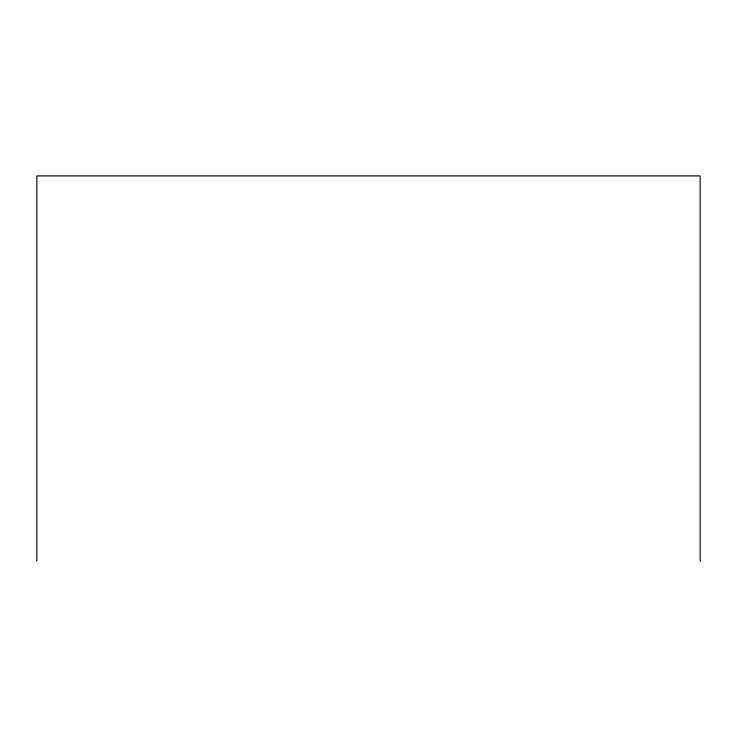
<?xml version="1.0" encoding="UTF-8"?>
<svg xmlns="http://www.w3.org/2000/svg" width="737" height="737" viewBox="0 0 737 737"><rect width="100%" height="100%" fill="white"/><g stroke="black" fill="none" stroke-linecap="round" stroke-linejoin="round"><path stroke-width="1.11" d="M700.15 561.097L700.15 175.903L36.85 175.903L36.85 561.097"/></g></svg>
